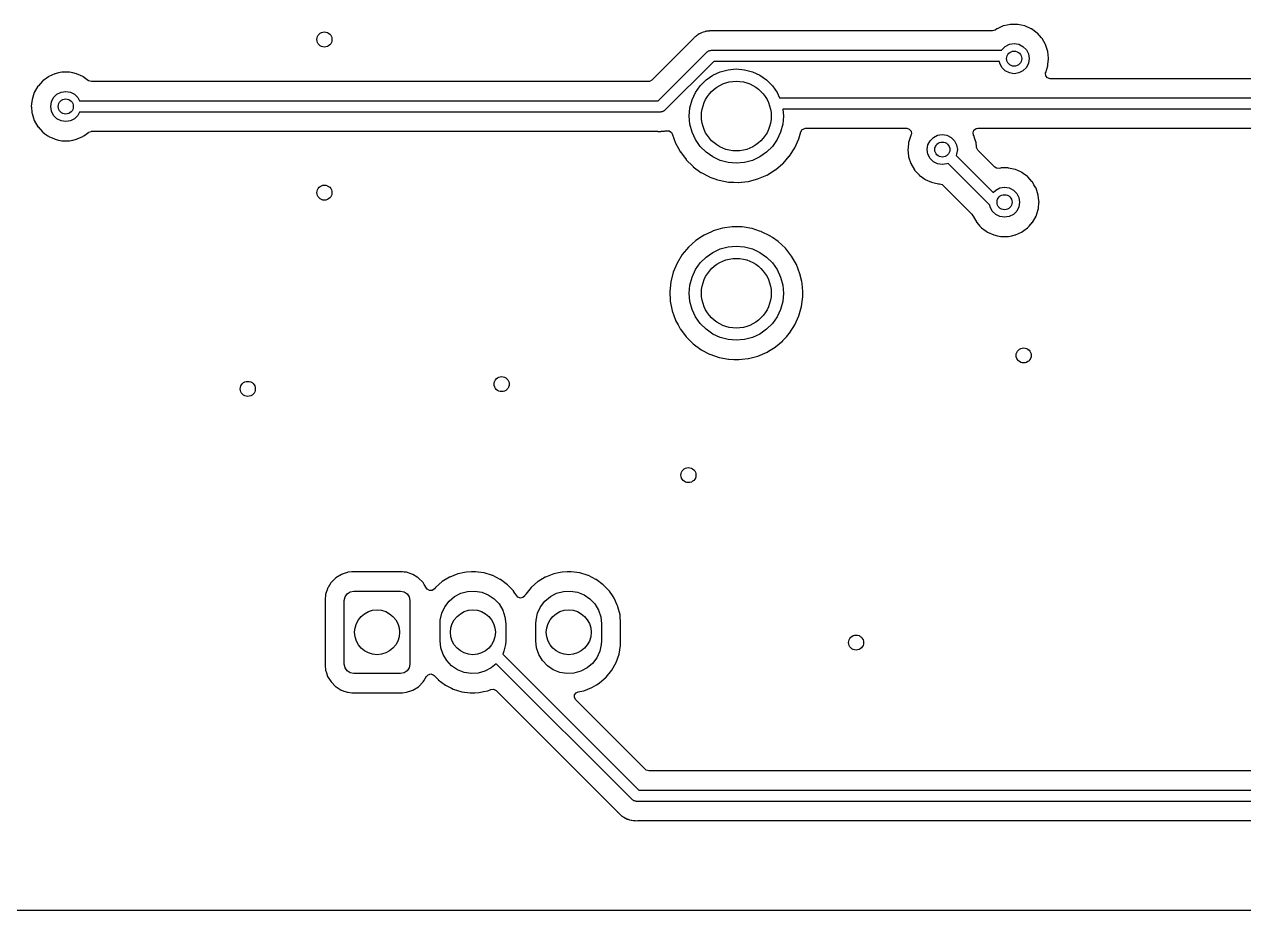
# Model space of a CAD drawing. Extents: x 51 to 243, y -135 to -54.
# Drawn here: x 133.52 to 165.85, y -135.38 to -111.87 of the extents above; entities that cross this region are included whole.
import ezdxf

# ---------------------------------------------------------------- set-up
doc = ezdxf.new("R2010")
doc.units = 0
doc.layers.add('BLACK', color=7, linetype='CONTINUOUS')

msp = doc.modelspace()

# ---------------------------------------------------------------- linework, layer by layer
at = {"layer": 'BLACK', "linetype": 'CONTINUOUS'}
for p, q in [((151.331, -112.176), (151.315, -112.191)), ((151.337, -112.172), (151.331, -112.176)), ((151.37, -112.153), (151.337, -112.172)), ((151.337, -112.172), (151.337, -112.172)), ((151.38, -112.146), (151.37, -112.153)), ((151.418, -112.119), (151.38, -112.146)), ((151.438, -112.111), (151.418, -112.119)), ((151.455, -112.102), (151.438, -112.111)), ((151.474, -112.091), (151.455, -112.102)), ((151.518, -112.078), (151.474, -112.091)), ((151.529, -112.075), (151.518, -112.078)), ((151.565, -112.061), (151.529, -112.075)), ((151.572, -112.058), (151.565, -112.061)), ((151.565, -112.061), (151.565, -112.061)), ((151.58, -112.057), (151.572, -112.058)), ((151.587, -112.056), (151.58, -112.057)), ((151.58, -112.057), (151.58, -112.057)), ((151.594, -112.055), (151.587, -112.056)), ((151.613, -112.051), (151.594, -112.055)), ((151.634, -112.045), (151.613, -112.051)), ((151.68, -112.043), (151.634, -112.045)), ((151.692, -112.043), (151.68, -112.043)), ((151.696, -112.042), (151.692, -112.042)), ((151.692, -112.042), (151.692, -112.042)), ((151.692, -112.042), (151.692, -112.043)), ((151.725, -112.042), (151.696, -112.042)), ((151.729, -112.042), (151.725, -112.042)), ((151.792, -112.04), (151.729, -112.042)), ((151.8, -112.04), (151.792, -112.04)), ((151.792, -112.04), (151.792, -112.04)), ((151.808, -112.041), (151.8, -112.04)), ((151.82, -112.042), (151.808, -112.041)), ((159.19, -112.042), (151.82, -112.042)), ((159.264, -112.018), (159.19, -112.042)), ((159.304, -111.989), (159.264, -112.018)), ((159.309, -111.985), (159.304, -111.989)), ((159.304, -111.989), (159.304, -111.989)), ((159.315, -111.982), (159.309, -111.985)), ((159.478, -111.91), (159.315, -111.982)), ((159.315, -111.982), (159.315, -111.982)), ((159.484, -111.907), (159.478, -111.91)), ((159.478, -111.91), (159.478, -111.91)), ((159.581, -111.887), (159.484, -111.907)), ((159.664, -111.869), (159.581, -111.887)), ((159.671, -111.867), (159.664, -111.869)), ((159.664, -111.869), (159.664, -111.869)), ((159.861, -111.867), (159.671, -111.867)), ((159.868, -111.869), (159.861, -111.867)), ((159.951, -111.887), (159.868, -111.869)), ((159.868, -111.869), (159.868, -111.869)), ((160.048, -111.907), (159.951, -111.887)), ((160.054, -111.91), (160.048, -111.907)), ((160.217, -111.982), (160.054, -111.91)), ((160.054, -111.91), (160.054, -111.91)), ((160.223, -111.985), (160.217, -111.982)), ((160.217, -111.982), (160.217, -111.982)), ((160.377, -112.097), (160.223, -111.985)), ((160.382, -112.102), (160.377, -112.097)), ((160.49, -112.223), (160.382, -112.102)), ((160.382, -112.102), (160.382, -112.102)), ((151.246, -112.261), (150.156, -113.351)), ((151.254, -112.252), (151.246, -112.261)), ((151.269, -112.234), (151.254, -112.252)), ((151.283, -112.217), (151.269, -112.234)), ((151.3, -112.204), (151.283, -112.217)), ((151.315, -112.191), (151.3, -112.204)), ((159.442, -112.541), (159.531, -112.452)), ((159.531, -112.452), (159.642, -112.396)), ((159.642, -112.396), (159.766, -112.376)), ((159.766, -112.376), (159.89, -112.396)), ((159.89, -112.396), (160.001, -112.452)), ((160.001, -112.452), (160.09, -112.541)), ((160.505, -112.239), (160.49, -112.223)), ((160.553, -112.322), (160.505, -112.239)), ((160.591, -112.387), (160.553, -112.322)), ((160.601, -112.404), (160.591, -112.387)), ((160.66, -112.586), (160.601, -112.404)), ((150.33, -113.896), (151.631, -112.594)), ((151.631, -112.594), (151.648, -112.585)), ((151.648, -112.585), (151.662, -112.571)), ((151.662, -112.571), (151.682, -112.565)), ((151.682, -112.565), (151.699, -112.556)), ((151.699, -112.556), (151.718, -112.556)), ((151.718, -112.556), (151.737, -112.55)), ((151.737, -112.55), (159.438, -112.55)), ((159.438, -112.55), (159.442, -112.541)), ((160.09, -112.541), (160.146, -112.652)), ((160.146, -112.652), (160.166, -112.776)), ((160.166, -112.776), (160.146, -112.9)), ((160.66, -112.593), (160.66, -112.586)), ((160.668, -112.665), (160.66, -112.593)), ((160.66, -112.593), (160.66, -112.593)), ((160.663, -112.932), (160.679, -112.783)), ((160.68, -112.776), (160.668, -112.665)), ((160.679, -112.783), (160.68, -112.776)), ((134.518, -113.139), (134.431, -113.157)), ((134.525, -113.137), (134.518, -113.139)), ((134.518, -113.139), (134.518, -113.139)), ((134.715, -113.137), (134.525, -113.137)), ((134.722, -113.139), (134.715, -113.137)), ((134.809, -113.157), (134.722, -113.139)), ((134.722, -113.139), (134.722, -113.139)), ((151.8, -112.85), (150.498, -114.152)), ((151.775, -113.217), (151.972, -113.125)), ((159.378, -112.85), (151.8, -112.85)), ((151.972, -113.125), (152.183, -113.069)), ((152.183, -113.069), (152.4, -113.05)), ((152.4, -113.05), (152.617, -113.069)), ((152.617, -113.069), (152.828, -113.125)), ((152.828, -113.125), (153.025, -113.217)), ((159.386, -112.9), (159.378, -112.85)), ((159.442, -113.011), (159.386, -112.9)), ((159.531, -113.1), (159.442, -113.011)), ((159.642, -113.156), (159.531, -113.1)), ((160.001, -113.1), (159.89, -113.156)), ((160.09, -113.011), (160.001, -113.1)), ((160.146, -112.9), (160.09, -113.011)), ((160.597, -113.164), (160.602, -113.143)), ((160.602, -113.143), (160.603, -113.141)), ((160.603, -113.141), (160.66, -112.966)), ((160.66, -112.966), (160.663, -112.932)), ((134.004, -113.372), (133.894, -113.495)), ((134.009, -113.367), (134.004, -113.372)), ((134.004, -113.372), (134.004, -113.372)), ((134.163, -113.255), (134.009, -113.367)), ((134.169, -113.252), (134.163, -113.255)), ((134.332, -113.18), (134.169, -113.252)), ((134.169, -113.252), (134.169, -113.252)), ((134.338, -113.177), (134.332, -113.18)), ((134.332, -113.18), (134.332, -113.18)), ((134.431, -113.157), (134.338, -113.177)), ((134.902, -113.177), (134.809, -113.157)), ((134.908, -113.18), (134.902, -113.177)), ((135.071, -113.252), (134.908, -113.18)), ((134.908, -113.18), (134.908, -113.18)), ((135.077, -113.255), (135.071, -113.252)), ((135.071, -113.252), (135.071, -113.252)), ((135.082, -113.259), (135.077, -113.255)), ((135.153, -113.31), (135.082, -113.259)), ((135.082, -113.259), (135.082, -113.259)), ((135.226, -113.363), (135.153, -113.31)), ((135.232, -113.367), (135.226, -113.363)), ((135.226, -113.363), (135.226, -113.363)), ((135.3, -113.387), (135.232, -113.367)), ((150.067, -113.387), (135.3, -113.387)), ((150.094, -113.385), (150.067, -113.387)), ((150.156, -113.351), (150.094, -113.385)), ((151.442, -113.497), (151.597, -113.342)), ((151.597, -113.342), (151.775, -113.217)), ((153.025, -113.217), (153.203, -113.342)), ((153.203, -113.342), (153.358, -113.497)), ((159.766, -113.176), (159.642, -113.156)), ((159.89, -113.156), (159.766, -113.176)), ((160.607, -113.234), (160.597, -113.164)), ((160.654, -113.288), (160.607, -113.234)), ((160.722, -113.308), (160.654, -113.288)), ((182.509, -113.308), (160.722, -113.308)), ((133.785, -113.674), (133.726, -113.856)), ((133.881, -113.509), (133.785, -113.674)), ((133.894, -113.495), (133.881, -113.509)), ((134.296, -113.811), (134.385, -113.722)), ((134.385, -113.722), (134.496, -113.666)), ((134.496, -113.666), (134.62, -113.646)), ((134.62, -113.646), (134.744, -113.666)), ((134.744, -113.666), (134.855, -113.722)), ((134.855, -113.722), (134.944, -113.811)), ((151.225, -113.872), (151.317, -113.675)), ((151.317, -113.675), (151.442, -113.497)), ((153.358, -113.497), (153.483, -113.675)), ((153.483, -113.675), (153.549, -113.816)), ((133.714, -113.976), (133.706, -114.046)), ((133.706, -114.046), (133.707, -114.053)), ((133.707, -114.053), (133.724, -114.217)), ((133.726, -113.863), (133.714, -113.976)), ((133.726, -113.856), (133.726, -113.863)), ((133.726, -113.863), (133.726, -113.863)), ((134.22, -114.046), (134.24, -113.922)), ((134.24, -114.17), (134.22, -114.046)), ((134.24, -113.922), (134.296, -113.811)), ((134.944, -113.811), (134.987, -113.896)), ((134.987, -113.896), (150.33, -113.896)), ((151.15, -114.3), (151.169, -114.083)), ((151.169, -114.083), (151.225, -113.872)), ((153.549, -113.816), (182.546, -113.816)), ((182.484, -114.116), (153.634, -114.116)), ((153.634, -114.116), (153.65, -114.3)), ((133.724, -114.217), (133.726, -114.236)), ((133.726, -114.236), (133.785, -114.418)), ((133.785, -114.418), (133.881, -114.583)), ((134.296, -114.281), (134.24, -114.17)), ((134.385, -114.37), (134.296, -114.281)), ((134.496, -114.426), (134.385, -114.37)), ((134.62, -114.446), (134.496, -114.426)), ((134.744, -114.426), (134.62, -114.446)), ((134.855, -114.37), (134.744, -114.426)), ((134.944, -114.281), (134.855, -114.37)), ((134.987, -114.196), (134.944, -114.281)), ((150.392, -114.196), (134.987, -114.196)), ((150.411, -114.191), (150.392, -114.196)), ((150.431, -114.191), (150.411, -114.191)), ((150.448, -114.181), (150.431, -114.191)), ((150.467, -114.176), (150.448, -114.181)), ((150.481, -114.162), (150.467, -114.176)), ((150.498, -114.152), (150.481, -114.162)), ((151.169, -114.517), (151.15, -114.3)), ((153.65, -114.3), (153.631, -114.517)), ((133.881, -114.583), (133.885, -114.588)), ((133.885, -114.588), (133.885, -114.588)), ((133.885, -114.588), (134.001, -114.717)), ((134.001, -114.717), (134.009, -114.725)), ((134.009, -114.725), (134.069, -114.769)), ((135.095, -114.824), (135.221, -114.732)), ((135.221, -114.732), (135.226, -114.729)), ((135.226, -114.729), (135.293, -114.705)), ((135.293, -114.705), (135.3, -114.704)), ((135.3, -114.704), (150.31, -114.704)), ((150.31, -114.704), (150.322, -114.705)), ((150.322, -114.705), (150.322, -114.705)), ((150.322, -114.705), (150.329, -114.707)), ((150.329, -114.707), (150.4, -114.705)), ((150.4, -114.705), (150.404, -114.704)), ((150.404, -114.704), (150.433, -114.704)), ((150.433, -114.704), (150.438, -114.704)), ((150.438, -114.704), (150.45, -114.703)), ((150.45, -114.703), (150.496, -114.702)), ((150.496, -114.702), (150.516, -114.696)), ((150.516, -114.696), (150.536, -114.692)), ((150.536, -114.692), (150.538, -114.691)), ((150.538, -114.691), (150.549, -114.69)), ((150.549, -114.69), (150.553, -114.689)), ((150.549, -114.69), (150.549, -114.69)), ((150.553, -114.689), (150.557, -114.689)), ((150.557, -114.689), (150.557, -114.69)), ((150.557, -114.69), (150.621, -114.692)), ((150.621, -114.692), (150.68, -114.732)), ((150.68, -114.732), (150.7, -114.772)), ((151.225, -114.728), (151.169, -114.517)), ((151.317, -114.925), (151.225, -114.728)), ((153.575, -114.728), (153.483, -114.925)), ((153.631, -114.517), (153.575, -114.728)), ((154.057, -114.903), (154.11, -114.717)), ((154.11, -114.717), (154.147, -114.657)), ((154.147, -114.657), (154.212, -114.626)), ((154.212, -114.626), (154.231, -114.625)), ((154.231, -114.625), (156.919, -114.625)), ((156.919, -114.625), (156.987, -114.645)), ((156.987, -114.645), (157.034, -114.699)), ((157.034, -114.699), (157.044, -114.769)), ((158.677, -114.745), (158.7, -114.678)), ((158.691, -114.805), (158.677, -114.745)), ((158.7, -114.678), (158.756, -114.634)), ((158.756, -114.634), (158.803, -114.625)), ((158.803, -114.625), (182.222, -114.625)), ((134.069, -114.769), (134.145, -114.824)), ((134.145, -114.824), (134.163, -114.837)), ((134.163, -114.837), (134.169, -114.84)), ((134.169, -114.84), (134.169, -114.84)), ((134.169, -114.84), (134.321, -114.907)), ((134.321, -114.907), (134.338, -114.915)), ((134.338, -114.915), (134.431, -114.935)), ((134.431, -114.935), (134.518, -114.953)), ((134.518, -114.953), (134.518, -114.953)), ((134.518, -114.953), (134.525, -114.954)), ((134.525, -114.954), (134.715, -114.954)), ((134.715, -114.954), (134.722, -114.953)), ((134.722, -114.953), (134.809, -114.935)), ((134.722, -114.953), (134.722, -114.953)), ((134.809, -114.935), (134.902, -114.915)), ((134.902, -114.915), (134.919, -114.907)), ((134.919, -114.907), (135.071, -114.84)), ((135.071, -114.84), (135.077, -114.837)), ((135.071, -114.84), (135.071, -114.84)), ((135.077, -114.837), (135.095, -114.824)), ((150.7, -114.772), (150.701, -114.771)), ((150.701, -114.771), (150.789, -115.017)), ((150.789, -115.017), (150.791, -115.021)), ((150.791, -115.021), (150.901, -115.225)), ((151.442, -115.103), (151.317, -114.925)), ((153.483, -114.925), (153.358, -115.103)), ((153.95, -115.141), (154.057, -114.903)), ((156.967, -115.006), (156.952, -115.145)), ((157.026, -114.817), (156.967, -114.999)), ((156.967, -114.999), (156.967, -115.006)), ((156.967, -115.006), (156.967, -115.006)), ((157.03, -114.812), (157.026, -114.817)), ((157.032, -114.806), (157.03, -114.812)), ((157.044, -114.769), (157.031, -114.805)), ((157.031, -114.805), (157.032, -114.806)), ((157.461, -115.189), (157.481, -115.065)), ((157.481, -115.065), (157.537, -114.954)), ((157.537, -114.954), (157.626, -114.865)), ((157.626, -114.865), (157.737, -114.809)), ((157.737, -114.809), (157.861, -114.789)), ((157.861, -114.789), (157.985, -114.809)), ((157.985, -114.809), (158.096, -114.865)), ((158.096, -114.865), (158.185, -114.954)), ((158.185, -114.954), (158.241, -115.065)), ((158.241, -115.065), (158.261, -115.189)), ((158.69, -114.806), (158.691, -114.805)), ((158.692, -114.812), (158.69, -114.806)), ((158.696, -114.817), (158.692, -114.812)), ((158.715, -114.879), (158.696, -114.817)), ((158.741, -114.956), (158.715, -114.879)), ((158.755, -114.999), (158.741, -114.956)), ((158.766, -115.113), (158.755, -114.999)), ((150.901, -115.225), (150.913, -115.247)), ((150.913, -115.247), (150.916, -115.251)), ((150.916, -115.251), (150.916, -115.251)), ((150.916, -115.251), (151.066, -115.453)), ((151.597, -115.258), (151.442, -115.103)), ((151.775, -115.383), (151.597, -115.258)), ((151.972, -115.475), (151.775, -115.383)), ((153.025, -115.383), (152.828, -115.475)), ((153.203, -115.258), (153.025, -115.383)), ((153.358, -115.103), (153.203, -115.258)), ((153.639, -115.554), (153.805, -115.365)), ((153.805, -115.365), (153.808, -115.361)), ((153.805, -115.365), (153.805, -115.365)), ((153.808, -115.361), (153.851, -115.295)), ((153.851, -115.295), (153.916, -115.194)), ((153.916, -115.194), (153.95, -115.141)), ((156.952, -115.145), (156.947, -115.189)), ((156.947, -115.189), (156.948, -115.196)), ((156.948, -115.196), (156.966, -115.361)), ((156.966, -115.361), (156.967, -115.379)), ((156.967, -115.379), (157.026, -115.561)), ((157.481, -115.313), (157.461, -115.189)), ((157.537, -115.424), (157.481, -115.313)), ((158.241, -115.313), (158.226, -115.342)), ((158.226, -115.342), (159.212, -116.328)), ((158.261, -115.189), (158.241, -115.313)), ((158.768, -115.125), (158.766, -115.113)), ((158.77, -115.138), (158.768, -115.125)), ((158.804, -115.201), (158.77, -115.138)), ((159.256, -115.653), (158.804, -115.201)), ((151.066, -115.453), (151.066, -115.453)), ((151.066, -115.453), (151.069, -115.457)), ((151.069, -115.457), (151.072, -115.46)), ((151.072, -115.46), (151.072, -115.46)), ((151.072, -115.46), (151.246, -115.632)), ((151.246, -115.632), (151.255, -115.641)), ((151.255, -115.641), (151.259, -115.644)), ((151.259, -115.644), (151.259, -115.644)), ((151.259, -115.644), (151.462, -115.793)), ((152.183, -115.531), (151.972, -115.475)), ((152.4, -115.55), (152.183, -115.531)), ((152.617, -115.531), (152.4, -115.55)), ((152.828, -115.475), (152.617, -115.531)), ((153.228, -115.856), (153.433, -115.729)), ((153.433, -115.729), (153.437, -115.727)), ((153.433, -115.729), (153.433, -115.729)), ((153.437, -115.727), (153.44, -115.724)), ((153.44, -115.724), (153.632, -115.561)), ((153.44, -115.724), (153.44, -115.724)), ((153.632, -115.561), (153.636, -115.558)), ((153.632, -115.561), (153.632, -115.561)), ((153.636, -115.558), (153.639, -115.554)), ((157.026, -115.561), (157.122, -115.726)), ((157.122, -115.726), (157.126, -115.731)), ((157.126, -115.731), (157.126, -115.731)), ((157.126, -115.731), (157.245, -115.863)), ((157.626, -115.513), (157.537, -115.424)), ((157.737, -115.569), (157.626, -115.513)), ((157.861, -115.589), (157.737, -115.569)), ((157.985, -115.569), (157.861, -115.589)), ((158.014, -115.554), (157.985, -115.569)), ((159.124, -116.665), (158.014, -115.554)), ((159.301, -115.682), (159.256, -115.653)), ((159.371, -115.687), (159.301, -115.682)), ((159.41, -115.679), (159.371, -115.687)), ((159.417, -115.677), (159.41, -115.679)), ((159.41, -115.679), (159.41, -115.679)), ((159.607, -115.677), (159.417, -115.677)), ((159.614, -115.679), (159.607, -115.677)), ((159.701, -115.697), (159.614, -115.679)), ((159.614, -115.679), (159.614, -115.679)), ((159.794, -115.717), (159.701, -115.697)), ((159.8, -115.72), (159.794, -115.717)), ((159.963, -115.792), (159.8, -115.72)), ((159.8, -115.72), (159.8, -115.72)), ((151.462, -115.793), (151.466, -115.795)), ((151.466, -115.795), (151.47, -115.798)), ((151.47, -115.798), (151.47, -115.798)), ((151.47, -115.798), (151.693, -115.915)), ((151.693, -115.915), (151.693, -115.915)), ((151.693, -115.915), (151.697, -115.917)), ((151.697, -115.917), (151.832, -115.964)), ((151.832, -115.964), (151.901, -115.988)), ((151.901, -115.988), (151.944, -116.003)), ((151.944, -116.003), (151.948, -116.004)), ((151.948, -116.004), (152.196, -116.051)), ((152.196, -116.051), (152.196, -116.051)), ((152.196, -116.051), (152.2, -116.052)), ((152.2, -116.052), (152.331, -116.057)), ((152.331, -116.057), (152.457, -116.062)), ((152.462, -116.062), (152.541, -116.054)), ((152.541, -116.054), (152.717, -116.034)), ((152.717, -116.034), (152.717, -116.034)), ((152.717, -116.034), (152.721, -116.034)), ((152.721, -116.034), (152.748, -116.027)), ((152.748, -116.027), (152.97, -115.969)), ((152.97, -115.969), (152.974, -115.967)), ((152.97, -115.969), (152.97, -115.969)), ((152.974, -115.967), (152.991, -115.96)), ((152.991, -115.96), (153.206, -115.868)), ((153.206, -115.868), (153.214, -115.864)), ((153.214, -115.864), (153.228, -115.856)), ((157.245, -115.863), (157.25, -115.868)), ((157.25, -115.868), (157.332, -115.928)), ((157.332, -115.928), (157.394, -115.973)), ((157.394, -115.973), (157.404, -115.98)), ((157.404, -115.98), (157.41, -115.983)), ((157.41, -115.983), (157.41, -115.983)), ((157.41, -115.983), (157.572, -116.055)), ((157.572, -116.055), (157.579, -116.058)), ((157.579, -116.058), (157.643, -116.071)), ((159.969, -115.795), (159.963, -115.792)), ((159.963, -115.792), (159.963, -115.792)), ((159.974, -115.799), (159.969, -115.795)), ((160.005, -115.821), (159.974, -115.799)), ((159.974, -115.799), (159.974, -115.799)), ((160.123, -115.907), (160.005, -115.821)), ((160.128, -115.912), (160.123, -115.907)), ((160.238, -116.034), (160.128, -115.912)), ((160.128, -115.912), (160.128, -115.912)), ((160.251, -116.049), (160.238, -116.034)), ((160.292, -116.121), (160.251, -116.049)), ((152.457, -116.062), (152.457, -116.062)), ((152.457, -116.062), (152.462, -116.062)), ((157.643, -116.071), (157.759, -116.096)), ((157.759, -116.096), (157.759, -116.096)), ((157.759, -116.096), (157.766, -116.097)), ((157.766, -116.097), (157.786, -116.097)), ((157.786, -116.097), (157.854, -116.118)), ((157.854, -116.118), (157.875, -116.134)), ((157.875, -116.134), (158.646, -116.905)), ((159.212, -116.328), (159.277, -116.262)), ((159.277, -116.262), (159.388, -116.206)), ((159.388, -116.206), (159.512, -116.186)), ((159.512, -116.186), (159.636, -116.206)), ((159.636, -116.206), (159.747, -116.262)), ((159.747, -116.262), (159.836, -116.351)), ((159.836, -116.351), (159.892, -116.462)), ((160.341, -116.205), (160.292, -116.121)), ((160.347, -116.214), (160.341, -116.205)), ((160.406, -116.396), (160.347, -116.214)), ((159.132, -116.71), (159.124, -116.665)), ((159.892, -116.462), (159.912, -116.586)), ((159.912, -116.586), (159.892, -116.71)), ((160.406, -116.403), (160.406, -116.396)), ((160.42, -116.538), (160.406, -116.403)), ((160.406, -116.403), (160.406, -116.403)), ((160.408, -116.754), (160.425, -116.593)), ((160.426, -116.586), (160.42, -116.538)), ((160.425, -116.593), (160.426, -116.586)), ((158.646, -116.905), (158.671, -116.946)), ((158.671, -116.946), (158.673, -116.945)), ((158.673, -116.945), (158.675, -116.951)), ((158.675, -116.951), (158.677, -116.958)), ((158.677, -116.958), (158.773, -117.123)), ((159.188, -116.821), (159.132, -116.71)), ((159.277, -116.91), (159.188, -116.821)), ((159.388, -116.966), (159.277, -116.91)), ((159.512, -116.986), (159.388, -116.966)), ((159.636, -116.966), (159.512, -116.986)), ((159.747, -116.91), (159.636, -116.966)), ((159.836, -116.821), (159.747, -116.91)), ((159.892, -116.71), (159.836, -116.821)), ((160.251, -117.123), (160.347, -116.958)), ((160.347, -116.958), (160.406, -116.776)), ((160.406, -116.776), (160.408, -116.754)), ((151.778, -117.35), (151.742, -117.367)), ((151.782, -117.348), (151.778, -117.35)), ((151.778, -117.35), (151.778, -117.35)), ((152.033, -117.275), (151.782, -117.348)), ((152.292, -117.24), (152.033, -117.275)), ((152.297, -117.24), (152.292, -117.24)), ((152.44, -117.242), (152.297, -117.24)), ((152.297, -117.24), (152.297, -117.24)), ((152.554, -117.243), (152.44, -117.242)), ((152.812, -117.285), (152.554, -117.243)), ((152.816, -117.287), (152.812, -117.285)), ((153.014, -117.35), (152.816, -117.287)), ((153.061, -117.365), (153.014, -117.35)), ((158.773, -117.123), (158.777, -117.128)), ((158.777, -117.128), (158.777, -117.128)), ((158.777, -117.128), (158.858, -117.218)), ((158.858, -117.218), (158.901, -117.265)), ((158.901, -117.265), (159, -117.337)), ((159, -117.337), (159.039, -117.365)), ((159.985, -117.365), (160.024, -117.337)), ((160.024, -117.337), (160.123, -117.265)), ((160.123, -117.265), (160.166, -117.218)), ((160.166, -117.218), (160.247, -117.128)), ((160.247, -117.128), (160.251, -117.123)), ((160.247, -117.128), (160.247, -117.128)), ((151.326, -117.601), (151.131, -117.775)), ((151.33, -117.598), (151.326, -117.601)), ((151.506, -117.483), (151.33, -117.598)), ((151.33, -117.598), (151.33, -117.598)), ((151.545, -117.458), (151.506, -117.483)), ((151.742, -117.367), (151.545, -117.458)), ((153.065, -117.367), (153.061, -117.365)), ((153.291, -117.479), (153.065, -117.367)), ((153.065, -117.367), (153.065, -117.367)), ((153.295, -117.481), (153.291, -117.479)), ((153.299, -117.483), (153.295, -117.481)), ((153.357, -117.524), (153.299, -117.483)), ((153.299, -117.483), (153.299, -117.483)), ((153.51, -117.63), (153.357, -117.524)), ((153.7, -117.809), (153.51, -117.63)), ((159.039, -117.365), (159.055, -117.377)), ((159.055, -117.377), (159.061, -117.38)), ((159.061, -117.38), (159.061, -117.38)), ((159.061, -117.38), (159.224, -117.452)), ((159.224, -117.452), (159.23, -117.455)), ((159.23, -117.455), (159.323, -117.475)), ((159.323, -117.475), (159.41, -117.493)), ((159.41, -117.493), (159.41, -117.493)), ((159.41, -117.493), (159.417, -117.494)), ((159.417, -117.494), (159.607, -117.494)), ((159.607, -117.494), (159.614, -117.493)), ((159.614, -117.493), (159.701, -117.475)), ((159.614, -117.493), (159.614, -117.493)), ((159.701, -117.475), (159.794, -117.455)), ((159.794, -117.455), (159.8, -117.452)), ((159.8, -117.452), (159.963, -117.38)), ((159.963, -117.38), (159.969, -117.377)), ((159.963, -117.38), (159.963, -117.38)), ((159.969, -117.377), (159.985, -117.365)), ((150.964, -117.976), (150.829, -118.199)), ((151.131, -117.775), (150.964, -117.976)), ((151.597, -118.042), (151.775, -117.917)), ((151.775, -117.917), (151.972, -117.825)), ((151.972, -117.825), (152.183, -117.769)), ((152.183, -117.769), (152.4, -117.75)), ((152.4, -117.75), (152.617, -117.769)), ((152.617, -117.769), (152.828, -117.825)), ((152.828, -117.825), (153.025, -117.917)), ((153.025, -117.917), (153.203, -118.042)), ((153.862, -118.014), (153.7, -117.809)), ((150.829, -118.199), (150.728, -118.44)), ((151.317, -118.375), (151.442, -118.197)), ((151.442, -118.197), (151.597, -118.042)), ((153.203, -118.042), (153.358, -118.197)), ((153.358, -118.197), (153.483, -118.375)), ((153.992, -118.241), (153.862, -118.014)), ((154.086, -118.484), (153.992, -118.241)), ((150.728, -118.44), (150.663, -118.694)), ((151.169, -118.783), (151.225, -118.572)), ((151.225, -118.572), (151.317, -118.375)), ((153.483, -118.375), (153.575, -118.572)), ((153.575, -118.572), (153.631, -118.783)), ((154.087, -118.489), (154.086, -118.484)), ((154.133, -118.689), (154.087, -118.489)), ((150.663, -118.694), (150.637, -118.954)), ((150.637, -118.954), (150.65, -119.215)), ((151.15, -119), (151.169, -118.783)), ((153.631, -118.783), (153.65, -119)), ((154.144, -118.739), (154.133, -118.689)), ((154.16, -118.954), (154.144, -118.739)), ((154.163, -119), (154.16, -118.954)), ((150.65, -119.215), (150.701, -119.471)), ((151.169, -119.217), (151.15, -119)), ((151.225, -119.428), (151.169, -119.217)), ((153.631, -119.217), (153.575, -119.428)), ((153.65, -119), (153.631, -119.217)), ((154.128, -119.352), (154.145, -119.219)), ((154.145, -119.219), (154.161, -119.095)), ((154.161, -119.092), (154.163, -119)), ((154.161, -119.095), (154.161, -119.092)), ((154.161, -119.095), (154.161, -119.095)), ((150.701, -119.471), (150.789, -119.717)), ((151.317, -119.625), (151.225, -119.428)), ((153.575, -119.428), (153.483, -119.625)), ((153.95, -119.841), (154.057, -119.603)), ((154.057, -119.603), (154.128, -119.352)), ((150.789, -119.717), (150.791, -119.721)), ((150.791, -119.721), (150.856, -119.841)), ((150.856, -119.841), (150.913, -119.947)), ((151.442, -119.803), (151.317, -119.625)), ((151.597, -119.958), (151.442, -119.803)), ((153.358, -119.803), (153.203, -119.958)), ((153.483, -119.625), (153.358, -119.803)), ((153.808, -120.061), (153.95, -119.841)), ((150.913, -119.947), (150.916, -119.951)), ((150.916, -119.951), (150.916, -119.951)), ((150.916, -119.951), (151.066, -120.153)), ((151.066, -120.153), (151.066, -120.153)), ((151.066, -120.153), (151.069, -120.157)), ((151.069, -120.157), (151.072, -120.16)), ((151.072, -120.16), (151.072, -120.16)), ((151.072, -120.16), (151.251, -120.338)), ((151.775, -120.083), (151.597, -119.958)), ((151.972, -120.175), (151.775, -120.083)), ((152.183, -120.231), (151.972, -120.175)), ((152.4, -120.25), (152.183, -120.231)), ((152.617, -120.231), (152.4, -120.25)), ((152.828, -120.175), (152.617, -120.231)), ((153.025, -120.083), (152.828, -120.175)), ((153.203, -119.958), (153.025, -120.083)), ((153.44, -120.424), (153.632, -120.261)), ((153.632, -120.261), (153.636, -120.258)), ((153.632, -120.261), (153.632, -120.261)), ((153.636, -120.258), (153.728, -120.153)), ((153.728, -120.153), (153.805, -120.065)), ((153.805, -120.065), (153.808, -120.061)), ((153.805, -120.065), (153.805, -120.065)), ((151.251, -120.338), (151.255, -120.341)), ((151.255, -120.341), (151.259, -120.344)), ((151.259, -120.344), (151.259, -120.344)), ((151.259, -120.344), (151.462, -120.493)), ((151.462, -120.493), (151.466, -120.495)), ((151.466, -120.495), (151.47, -120.498)), ((151.47, -120.498), (151.47, -120.498)), ((151.47, -120.498), (151.693, -120.615)), ((152.974, -120.667), (153.214, -120.564)), ((153.214, -120.564), (153.253, -120.54)), ((153.253, -120.54), (153.433, -120.429)), ((153.433, -120.429), (153.437, -120.427)), ((153.433, -120.429), (153.433, -120.429)), ((153.437, -120.427), (153.44, -120.424)), ((153.44, -120.424), (153.44, -120.424)), ((151.693, -120.615), (151.693, -120.615)), ((151.693, -120.615), (151.697, -120.617)), ((151.697, -120.617), (151.944, -120.703)), ((151.944, -120.703), (151.948, -120.704)), ((151.948, -120.704), (152.196, -120.751)), ((152.196, -120.751), (152.196, -120.751)), ((152.196, -120.751), (152.2, -120.752)), ((152.2, -120.752), (152.331, -120.757)), ((152.331, -120.757), (152.457, -120.762)), ((152.457, -120.762), (152.457, -120.762)), ((152.457, -120.762), (152.462, -120.762)), ((152.462, -120.762), (152.549, -120.753)), ((152.549, -120.753), (152.717, -120.734)), ((152.717, -120.734), (152.717, -120.734)), ((152.717, -120.734), (152.721, -120.734)), ((152.721, -120.734), (152.726, -120.733)), ((152.726, -120.733), (152.97, -120.669)), ((152.97, -120.669), (152.974, -120.667)), ((152.97, -120.669), (152.97, -120.669)), ((142.099, -126.403), (142.092, -126.406)), ((142.106, -126.403), (142.099, -126.403)), ((142.201, -126.393), (142.106, -126.403)), ((142.106, -126.403), (142.106, -126.403)), ((142.205, -126.392), (142.201, -126.393)), ((142.201, -126.393), (142.201, -126.393)), ((143.545, -126.392), (142.205, -126.392)), ((143.595, -126.398), (143.545, -126.392)), ((143.643, -126.403), (143.595, -126.398)), ((143.65, -126.403), (143.643, -126.403)), ((143.643, -126.403), (143.643, -126.403)), ((143.656, -126.405), (143.65, -126.403)), ((145.246, -126.398), (145.192, -126.409)), ((145.379, -126.393), (145.246, -126.398)), ((145.475, -126.389), (145.379, -126.393)), ((145.48, -126.389), (145.475, -126.389)), ((145.475, -126.389), (145.475, -126.389)), ((145.485, -126.39), (145.48, -126.389)), ((145.707, -126.419), (145.485, -126.39)), ((145.485, -126.39), (145.485, -126.39)), ((147.786, -126.398), (147.732, -126.409)), ((147.919, -126.393), (147.786, -126.398)), ((148.015, -126.389), (147.919, -126.393)), ((148.02, -126.389), (148.015, -126.389)), ((148.015, -126.389), (148.015, -126.389)), ((148.025, -126.39), (148.02, -126.389)), ((148.247, -126.419), (148.025, -126.39)), ((148.025, -126.39), (148.025, -126.39)), ((141.652, -126.684), (141.574, -126.811)), ((141.656, -126.678), (141.652, -126.684)), ((141.652, -126.684), (141.652, -126.684)), ((141.781, -126.553), (141.656, -126.678)), ((141.931, -126.459), (141.781, -126.553)), ((142, -126.437), (141.931, -126.459)), ((142.092, -126.406), (142, -126.437)), ((142.092, -126.406), (142.092, -126.406)), ((143.723, -126.427), (143.656, -126.405)), ((143.656, -126.405), (143.656, -126.405)), ((143.818, -126.459), (143.723, -126.427)), ((143.824, -126.463), (143.818, -126.459)), ((143.936, -126.532), (143.824, -126.463)), ((143.824, -126.463), (143.824, -126.463)), ((143.968, -126.552), (143.936, -126.532)), ((144.093, -126.677), (143.968, -126.552)), ((144.123, -126.724), (144.093, -126.677)), ((144.187, -126.827), (144.123, -126.724)), ((144.6, -126.653), (144.423, -126.806)), ((144.604, -126.65), (144.6, -126.653)), ((144.795, -126.535), (144.604, -126.65)), ((144.604, -126.65), (144.604, -126.65)), ((144.8, -126.532), (144.795, -126.535)), ((144.795, -126.535), (144.795, -126.535)), ((145.017, -126.446), (144.8, -126.532)), ((145.023, -126.445), (145.017, -126.446)), ((145.192, -126.409), (145.023, -126.445)), ((145.023, -126.445), (145.023, -126.445)), ((145.712, -126.42), (145.707, -126.419)), ((145.707, -126.419), (145.707, -126.419)), ((145.935, -126.489), (145.712, -126.42)), ((145.94, -126.492), (145.935, -126.489)), ((146.139, -126.593), (145.94, -126.492)), ((145.94, -126.492), (145.94, -126.492)), ((146.144, -126.595), (146.139, -126.593)), ((146.139, -126.593), (146.139, -126.593)), ((146.332, -126.735), (146.144, -126.595)), ((147.14, -126.653), (146.963, -126.806)), ((147.144, -126.65), (147.14, -126.653)), ((147.335, -126.535), (147.144, -126.65)), ((147.144, -126.65), (147.144, -126.65)), ((147.34, -126.532), (147.335, -126.535)), ((147.335, -126.535), (147.335, -126.535)), ((147.557, -126.446), (147.34, -126.532)), ((147.563, -126.445), (147.557, -126.446)), ((147.732, -126.409), (147.563, -126.445)), ((147.563, -126.445), (147.563, -126.445)), ((148.252, -126.42), (148.247, -126.419)), ((148.247, -126.419), (148.247, -126.419)), ((148.475, -126.489), (148.252, -126.42)), ((148.48, -126.492), (148.475, -126.489)), ((148.679, -126.593), (148.48, -126.492)), ((148.48, -126.492), (148.48, -126.492)), ((148.684, -126.595), (148.679, -126.593)), ((148.679, -126.593), (148.679, -126.593)), ((148.872, -126.735), (148.684, -126.595)), ((141.504, -127.025), (141.496, -127.101)), ((141.507, -127.003), (141.504, -127.025)), ((141.518, -126.964), (141.507, -126.996)), ((141.507, -126.996), (141.507, -127.003)), ((141.507, -127.003), (141.507, -127.003)), ((141.558, -126.843), (141.518, -126.964)), ((141.563, -126.828), (141.558, -126.843)), ((141.574, -126.811), (141.563, -126.828)), ((142.024, -127.055), (142.078, -126.974)), ((142.078, -126.974), (142.159, -126.92)), ((142.159, -126.92), (142.255, -126.901)), ((142.255, -126.901), (143.495, -126.901)), ((143.495, -126.901), (143.591, -126.92)), ((143.591, -126.92), (143.672, -126.974)), ((143.672, -126.974), (143.726, -127.055)), ((144.202, -126.849), (144.187, -126.827)), ((144.187, -126.827), (144.187, -126.827)), ((144.263, -126.886), (144.202, -126.849)), ((144.334, -126.884), (144.263, -126.886)), ((144.393, -126.844), (144.334, -126.884)), ((144.396, -126.84), (144.393, -126.844)), ((144.423, -126.806), (144.396, -126.84)), ((144.785, -127.171), (144.929, -127.05)), ((144.929, -127.05), (145.095, -126.962)), ((145.095, -126.962), (145.276, -126.912)), ((145.276, -126.912), (145.464, -126.902)), ((145.464, -126.902), (145.649, -126.933)), ((145.649, -126.933), (145.823, -127.003)), ((145.823, -127.003), (145.979, -127.108)), ((146.391, -126.797), (146.332, -126.735)), ((146.488, -126.899), (146.391, -126.797)), ((146.493, -126.904), (146.488, -126.899)), ((146.531, -126.96), (146.493, -126.904)), ((146.58, -127.033), (146.531, -126.96)), ((146.607, -127.062), (146.58, -127.033)), ((146.794, -127.025), (146.743, -127.074)), ((146.812, -126.992), (146.794, -127.025)), ((146.815, -126.987), (146.812, -126.992)), ((146.812, -126.992), (146.812, -126.992)), ((146.963, -126.806), (146.815, -126.987)), ((147.325, -127.171), (147.469, -127.05)), ((147.469, -127.05), (147.635, -126.962)), ((147.635, -126.962), (147.816, -126.912)), ((147.816, -126.912), (148.004, -126.902)), ((148.004, -126.902), (148.189, -126.933)), ((148.189, -126.933), (148.363, -127.003)), ((148.363, -127.003), (148.519, -127.108)), ((148.931, -126.797), (148.872, -126.735)), ((149.028, -126.899), (148.931, -126.797)), ((149.033, -126.904), (149.028, -126.899)), ((149.113, -127.023), (149.033, -126.904)), ((149.157, -127.088), (149.113, -127.023)), ((141.496, -127.101), (141.496, -128.891)), ((142.005, -127.151), (142.024, -127.055)), ((142.005, -128.841), (142.005, -127.151)), ((143.726, -127.055), (143.745, -127.151)), ((143.745, -127.151), (143.745, -128.841)), ((144.591, -127.491), (144.671, -127.32)), ((144.671, -127.32), (144.785, -127.171)), ((145.979, -127.108), (146.108, -127.245)), ((146.108, -127.245), (146.205, -127.406)), ((146.673, -127.088), (146.607, -127.062)), ((146.743, -127.074), (146.673, -127.088)), ((147.131, -127.491), (147.211, -127.32)), ((147.211, -127.32), (147.325, -127.171)), ((148.519, -127.108), (148.648, -127.245)), ((148.648, -127.245), (148.745, -127.406)), ((149.164, -127.098), (149.157, -127.088)), ((149.17, -127.112), (149.164, -127.098)), ((149.244, -127.277), (149.17, -127.112)), ((149.26, -127.311), (149.244, -127.277)), ((149.261, -127.317), (149.26, -127.311)), ((149.317, -127.533), (149.261, -127.317)), ((149.261, -127.317), (149.261, -127.317)), ((144.545, -127.771), (144.55, -127.674)), ((144.55, -127.674), (144.591, -127.491)), ((146.205, -127.406), (146.265, -127.584)), ((146.265, -127.584), (146.285, -127.771)), ((147.085, -127.771), (147.09, -127.674)), ((147.09, -127.674), (147.131, -127.491)), ((148.745, -127.406), (148.805, -127.584)), ((148.805, -127.584), (148.825, -127.771)), ((149.319, -127.538), (149.317, -127.533)), ((149.319, -127.543), (149.319, -127.538)), ((149.323, -127.592), (149.319, -127.543)), ((149.319, -127.543), (149.319, -127.543)), ((149.333, -127.712), (149.323, -127.592)), ((144.545, -128.221), (144.545, -127.771)), ((146.285, -127.771), (146.285, -128.221)), ((147.085, -128.221), (147.085, -127.771)), ((148.825, -127.771), (148.825, -128.221)), ((149.333, -128.327), (149.333, -127.712)), ((144.565, -128.408), (144.545, -128.221)), ((146.28, -128.318), (146.239, -128.501)), ((146.285, -128.221), (146.28, -128.318)), ((147.105, -128.408), (147.085, -128.221)), ((148.82, -128.318), (148.779, -128.501)), ((148.825, -128.221), (148.82, -128.318)), ((149.332, -128.351), (149.333, -128.34)), ((149.333, -128.328), (149.333, -128.327)), ((149.333, -128.34), (149.333, -128.328)), ((149.333, -128.328), (149.333, -128.328)), ((144.625, -128.586), (144.565, -128.408)), ((144.722, -128.747), (144.625, -128.586)), ((146.239, -128.501), (146.205, -128.574)), ((146.205, -128.574), (149.815, -132.184)), ((147.165, -128.586), (147.105, -128.408)), ((147.262, -128.747), (147.165, -128.586)), ((148.779, -128.501), (148.699, -128.672)), ((149.211, -128.801), (149.291, -128.581)), ((149.291, -128.581), (149.332, -128.351)), ((141.496, -128.891), (141.497, -128.895)), ((141.497, -128.895), (141.497, -128.895)), ((141.497, -128.895), (141.506, -128.979)), ((141.506, -128.979), (141.507, -128.997)), ((142.024, -128.937), (142.005, -128.841)), ((142.078, -129.018), (142.024, -128.937)), ((143.726, -128.937), (143.672, -129.018)), ((143.745, -128.841), (143.726, -128.937)), ((144.851, -128.884), (144.722, -128.747)), ((145.007, -128.989), (144.851, -128.884)), ((145.181, -129.059), (145.007, -128.989)), ((145.901, -128.942), (145.735, -129.03)), ((146.036, -128.829), (145.901, -128.942)), ((149.647, -132.44), (146.036, -128.829)), ((147.391, -128.884), (147.262, -128.747)), ((147.547, -128.989), (147.391, -128.884)), ((147.721, -129.059), (147.547, -128.989)), ((148.441, -128.942), (148.275, -129.03)), ((148.585, -128.821), (148.441, -128.942)), ((148.699, -128.672), (148.585, -128.821)), ((149.095, -129.005), (149.211, -128.801)), ((141.507, -128.997), (141.51, -129.004)), ((141.51, -129.004), (141.51, -129.004)), ((141.51, -129.004), (141.532, -129.071)), ((141.532, -129.071), (141.563, -129.165)), ((141.563, -129.165), (141.657, -129.315)), ((142.159, -129.072), (142.078, -129.018)), ((142.255, -129.091), (142.159, -129.072)), ((143.495, -129.091), (142.255, -129.091)), ((143.591, -129.072), (143.495, -129.091)), ((143.672, -129.018), (143.591, -129.072)), ((144.094, -129.314), (144.115, -129.28)), ((144.115, -129.28), (144.187, -129.164)), ((144.187, -129.164), (144.189, -129.165)), ((144.189, -129.165), (144.228, -129.121)), ((144.228, -129.121), (144.297, -129.101)), ((144.297, -129.101), (144.365, -129.122)), ((144.365, -129.122), (144.387, -129.14)), ((144.387, -129.14), (144.495, -129.253)), ((144.495, -129.253), (144.495, -129.253)), ((144.495, -129.253), (144.498, -129.257)), ((144.498, -129.257), (144.686, -129.397)), ((145.366, -129.09), (145.181, -129.059)), ((145.554, -129.08), (145.366, -129.09)), ((145.735, -129.03), (145.554, -129.08)), ((147.906, -129.09), (147.721, -129.059)), ((148.094, -129.08), (147.906, -129.09)), ((148.275, -129.03), (148.094, -129.08)), ((148.77, -129.339), (148.947, -129.186)), ((148.947, -129.186), (149.095, -129.005)), ((141.657, -129.315), (141.782, -129.44)), ((141.782, -129.44), (141.788, -129.444)), ((141.788, -129.444), (141.788, -129.444)), ((141.788, -129.444), (141.925, -129.529)), ((141.925, -129.529), (141.932, -129.533)), ((141.932, -129.533), (141.996, -129.554)), ((141.996, -129.554), (142.094, -129.587)), ((142.094, -129.587), (142.094, -129.587)), ((142.094, -129.587), (142.1, -129.589)), ((142.1, -129.589), (142.107, -129.589)), ((142.107, -129.589), (142.107, -129.589)), ((142.107, -129.589), (142.15, -129.594)), ((142.15, -129.594), (142.205, -129.6)), ((142.205, -129.6), (143.545, -129.6)), ((143.545, -129.6), (143.549, -129.599)), ((143.549, -129.599), (143.644, -129.589)), ((143.549, -129.599), (143.549, -129.599)), ((143.644, -129.589), (143.644, -129.589)), ((143.644, -129.589), (143.651, -129.589)), ((143.651, -129.589), (143.658, -129.586)), ((143.658, -129.586), (143.796, -129.54)), ((143.658, -129.586), (143.658, -129.586)), ((143.796, -129.54), (143.819, -129.533)), ((143.819, -129.533), (143.969, -129.439)), ((143.969, -129.439), (144.094, -129.314)), ((144.686, -129.397), (144.691, -129.399)), ((144.691, -129.399), (144.691, -129.399)), ((144.691, -129.399), (144.845, -129.477)), ((144.845, -129.477), (144.894, -129.503)), ((144.894, -129.503), (145.118, -129.572)), ((145.118, -129.572), (145.123, -129.573)), ((145.123, -129.573), (145.123, -129.573)), ((145.123, -129.573), (145.345, -129.602)), ((145.345, -129.602), (145.345, -129.602)), ((145.345, -129.602), (145.35, -129.603)), ((145.35, -129.603), (145.355, -129.603)), ((145.355, -129.603), (145.467, -129.599)), ((145.355, -129.603), (145.355, -129.603)), ((145.467, -129.599), (145.584, -129.594)), ((145.584, -129.594), (145.696, -129.571)), ((145.696, -129.571), (145.807, -129.547)), ((145.807, -129.547), (145.813, -129.546)), ((145.807, -129.547), (145.807, -129.547)), ((145.813, -129.546), (145.894, -129.514)), ((145.894, -129.514), (145.965, -129.507)), ((145.965, -129.507), (146.03, -129.542)), ((146.03, -129.542), (149.229, -132.742)), ((148.111, -129.657), (148.154, -129.6)), ((148.154, -129.6), (148.203, -129.577)), ((148.203, -129.577), (148.347, -129.547)), ((148.347, -129.547), (148.353, -129.546)), ((148.347, -129.547), (148.347, -129.547)), ((148.353, -129.546), (148.57, -129.46)), ((148.57, -129.46), (148.691, -129.387)), ((148.691, -129.387), (148.766, -129.342)), ((148.766, -129.342), (148.77, -129.339)), ((148.766, -129.342), (148.766, -129.342)), ((148.106, -129.728), (148.111, -129.657)), ((148.14, -129.79), (148.106, -129.728)), ((149.989, -131.639), (148.14, -129.79)), ((150.01, -131.655), (149.989, -131.639)), ((150.078, -131.675), (150.01, -131.655)), ((238.715, -131.675), (150.078, -131.675)), ((149.815, -132.184), (239.028, -132.184)), ((149.664, -132.45), (149.647, -132.44)), ((149.678, -132.464), (149.664, -132.45)), ((149.697, -132.469), (149.678, -132.464)), ((149.714, -132.479), (149.697, -132.469)), ((149.734, -132.479), (149.714, -132.479)), ((149.753, -132.484), (149.734, -132.479)), ((239.028, -132.484), (149.753, -132.484)), ((149.229, -132.742), (149.237, -132.75)), ((149.237, -132.75), (149.237, -132.75)), ((149.237, -132.75), (149.242, -132.757)), ((149.242, -132.757), (149.247, -132.763)), ((149.247, -132.763), (149.293, -132.806)), ((149.293, -132.806), (149.296, -132.808)), ((149.296, -132.808), (149.317, -132.829)), ((149.317, -132.829), (149.32, -132.831)), ((149.32, -132.831), (149.32, -132.832)), ((149.32, -132.832), (149.329, -132.839)), ((149.329, -132.839), (149.363, -132.871)), ((149.363, -132.871), (149.37, -132.875)), ((149.37, -132.875), (149.37, -132.875)), ((149.37, -132.875), (149.382, -132.881)), ((149.382, -132.881), (149.398, -132.892)), ((149.398, -132.892), (149.409, -132.9)), ((149.409, -132.9), (149.409, -132.9)), ((149.409, -132.9), (149.415, -132.905)), ((149.415, -132.905), (149.458, -132.924)), ((149.458, -132.924), (149.468, -132.929)), ((149.468, -132.929), (149.509, -132.951)), ((149.509, -132.951), (149.516, -132.953)), ((149.516, -132.953), (149.516, -132.953)), ((149.516, -132.953), (149.529, -132.956)), ((149.529, -132.956), (149.548, -132.963)), ((149.548, -132.963), (149.568, -132.971)), ((149.568, -132.971), (149.576, -132.973)), ((149.576, -132.973), (149.613, -132.979)), ((149.613, -132.979), (149.625, -132.981)), ((149.625, -132.981), (149.662, -132.991)), ((149.662, -132.991), (149.662, -132.991)), ((149.662, -132.991), (149.67, -132.993)), ((149.67, -132.993), (149.691, -132.993)), ((149.691, -132.993), (149.711, -132.994)), ((149.711, -132.994), (149.732, -132.997)), ((149.732, -132.997), (149.778, -132.993)), ((149.778, -132.993), (149.79, -132.993)), ((149.79, -132.993), (238.715, -132.993)), ((243.206, -135.381), (51.4345, -135.381))]:
    msp.add_line(p, q, dxfattribs=at)
at = {"layer": 'BLACK'}
for centre, radius in [((141.478, -112.268), 0.2), ((159.766, -112.776), 0.2), ((152.4, -114.3), 0.925), ((134.62, -114.046), 0.2), ((157.861, -115.189), 0.2), ((141.478, -116.332), 0.2), ((159.512, -116.586), 0.2), ((152.4, -119), 0.925), ((160.02, -120.65), 0.2), ((146.177, -121.412), 0.2), ((139.446, -121.539), 0.2), ((151.13, -123.825), 0.2), ((142.875, -127.996), 0.595), ((145.415, -127.996), 0.595), ((147.955, -127.996), 0.595), ((155.575, -128.27), 0.2)]:
    msp.add_circle(centre, radius, dxfattribs=at)

doc.saveas('drawing.dxf')
